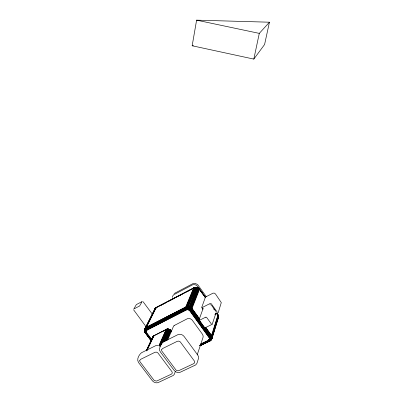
<?xml version="1.0" encoding="UTF-8"?>
<svg xmlns="http://www.w3.org/2000/svg" width="403" height="403" viewBox="0 0 403 403"><rect width="100%" height="100%" fill="white"/><g stroke="black" fill="none" stroke-linecap="round" stroke-linejoin="round"><path stroke-width="0.6" d="M151.588 339.936L146.254 332.797C144.138 333.613 145.08 329.397 146.561 329.115L185.859 309L188.01 308.627L189.319 308.99L190.624 310.048L210.159 337.039C211.212 338.379 210.507 340.439 208.986 341.069L199.989 345.401M161.543 344.51L168.147 329.332C168.902 329.946 168.988 328.682 168.615 329.432L163.003 342.364M145.846 331.734L144.617 331.231L144.556 329.941L155.372 308.199L156.581 307.484L155.034 308.562L144.632 329.453L144.526 330.626L145.846 331.452L146.254 332.797M145.972 332.289L144.732 332.007L144.556 329.941M151.78 339.573L146.41 332.354L146.229 331.14L146.742 330.284L186.423 309.932L187.879 309.675L189.637 310.637L209.389 338.046L209.419 339.094L208.588 340.167L200.467 344.107M187.521 309.499L187.954 306.517L195.677 287.546C197.833 286.971 194.442 287.757 193.556 288.059L185.723 307.036L185.652 308.164L186.231 309.806L188.206 309.569L189.848 310.597L209.646 338.087L209.681 339.266L208.744 340.48L200.593 344.424M154.399 310.632L154.631 309.247L155.714 308.406M154.53 310.486L154.389 309.847L154.969 308.693M189.148 309.952L190.821 307.313L198.392 288.296C198.82 287.571 197.52 288.236 198.321 288.417M209.741 338.973L210.935 338.832L211.988 338.198L211.933 336.5L205.57 327.448M209.681 339.266C212.049 339.961 212.97 336.973 211.54 335.417L205.646 327.266M209.575 339.548L210.95 339.593L211.882 338.852L218.522 317.428L218.169 316.083M165.96 340.47L170.303 330.319C169.361 328.576 170.902 331.473 171.653 331.971M189.848 310.597L192.024 308.416L199.53 289.344L199.505 288.916L198.246 287.999M168.147 329.332L169.23 329.271L163.719 341.961M152.672 337.679C152.722 336.691 153.82 335.291 154.838 335.533M199.883 289.853L198.921 288.553L199.233 288.986L191.712 308.043L189.652 310.365M198.467 287.979L196.981 287.344L196.311 287.44L188.564 306.547L187.869 309.514M201.817 307.197L205.213 297.671M174.036 325.609L187.652 318.572L189.914 318.496L192.08 319.942L202.528 334.339L203.188 336.067L202.991 337.543L197.173 354.917M155.241 308.3L144.783 328.984L144.601 330.173L145.846 331.452M144.476 330.46L144.632 329.453M144.526 330.626L144.949 329.316L146.324 328.047L185.622 307.897C187.566 306.935 190.186 307.439 191.516 309.192L199.258 319.901M154.697 309.882L155.387 308.204M154.883 309.761L154.954 309.323L154.389 309.847M199.757 319.116L192.024 308.416C190.604 306.542 187.803 306.003 185.723 307.036L146.475 327.181C144.758 327.699 144.38 329.931 146.103 330.656L145.891 331.175M145.886 332.012L144.808 331.78L144.627 330.934M166.817 340.555L170.907 330.959L170.691 330.465M198.472 288.321L198.86 288.236L198.84 288.613L191.294 307.655L189.415 310.144M188.851 309.791L190.302 307.031L197.984 287.787L196.311 287.44M192.16 45.761L196.604 20.15L269.441 22.205L264.59 44.506L253.819 59.095L192.16 45.761L193.41 45.741M165.084 341.296L169.99 329.674M218.522 317.428L218.527 316.471M218.502 316.949C218.184 318.728 218.965 316.995 218.149 316.506M209.424 339.815L210.724 339.986L211.62 339.311L218.547 316.934C217.988 314.113 218.889 318.425 217.716 318.889M218.401 317.413L218.245 318.385L218.451 317.75M164.414 341.608L169.512 329.785C169.824 329.044 169.134 329.997 169.925 330.032M218.476 315.997L212.205 336.807M217.675 319.241L217.922 318.098M218.527 316.284L218.275 315.413L212.008 336.319L211.051 337.417L209.646 338.087M211.882 338.696L211.61 336.203L205.465 327.644M253.819 59.095L259.29 33.384L269.441 22.205M169.618 329.503L168.756 329.165M152.964 336.56L152.505 338.339M146.44 350.585L152.53 337.533C152.581 337.034 153.77 335.477 153.593 336.324M152.939 336.812L152.959 337.462M188.539 309.665L197.5 287.485L196.881 287.53L188.206 309.569M209.006 340.283L210.603 340.54L211.656 338.565M208.819 339.996L209.081 339.17M209.021 339.8L209.283 338.973M209.459 338.303L209.721 337.482M209.127 337.553L209.389 336.732M208.588 340.167L208.85 339.341M216.033 312.839L212.069 324.702M144.783 328.984L144.551 329.992M154.611 309.559L154.908 309M199.178 319.388L203.218 308.224M175.441 371.279L174.267 374.367L173.28 375.45L158.273 382.528C156.152 383.409 153.634 382.361 152.274 380.628L138.572 362.579C136.31 359.421 138.884 354.932 141.438 352.766L155.865 345.603L158.47 345.331M218.159 317.685L218.396 315.866M211.701 339.175L211.993 338.535M145.302 328.128L145.287 329.155L146.269 330.425L146.103 330.656M145.654 327.75L145.69 329.065L146.47 330.213L186.231 309.806M211.288 339.739L209.61 341.17L208.457 340.636M210.437 340.459L209.706 340.973L208.744 340.48M212.144 336.827L211.172 337.855L209.726 338.379M210.895 340.122L210.603 340.54M167.658 340.026L173.3 326.737L174.126 325.508M212.2 337.341L211.217 338.298L209.756 338.676M166.313 340.802L170.645 330.646C171.099 330.042 169.421 330.012 170.091 330.349M161.724 343.366C160.701 345.89 158.127 349.23 160.339 351.905L174.096 370.312C175.476 372.1 178.055 373.138 180.217 372.231L195.702 364.932L196.926 363.365L198.598 358.171L198.508 356.615L197.787 355.119L184.151 336.53C182.776 334.702 180.136 333.654 177.965 334.626L163.079 342.016M159.84 346.152L167.215 329.296L167.648 329.05M160.323 346.147L167.98 329.004L166.766 329.357L159.371 346.212M159.175 345.769L166.343 329.473L166.676 329.17L167.562 329.392M159.064 345.356L165.996 329.619L167.467 329.266L166.902 329.15M153.407 336.349L153.09 336.732L154.117 335.563M197.49 287.495L197.314 287.863L197.677 288.009M146.667 350.323L153.266 336.167L154.178 335.82M146.662 350.424L148.516 346.449M149.045 345.316L152.566 337.8M146.727 350.625L153.981 335.578M147.045 350.439L153.891 335.724L154.399 335.392M146.173 350.963L153.296 336.152M195.913 287.238C196.437 288.004 195.198 286.855 195.102 287.586L187.35 306.552L187.178 309.519M218.174 312.773L221.287 302.603L215.434 293.923L214.255 293.117L213.041 293.162L206.054 296.734M146.188 331.382L146.773 330.193M146.188 331.629L146.773 330.44M146.742 330.284L147.337 329.332M145.8 331.145L146.36 330.022M146.229 331.14L146.949 329.679M144.551 330.435L145.387 328.752M156.092 307.549L146.067 327.422L146.042 328.783L146.707 330.027M145.982 326.128L145.453 327.186A0.987 0.297 -38.1 0 0 145.946 327.327M195.606 287.435L194.538 287.692L186.755 306.658L186.846 309.58M144.717 329.16L145.009 328.541M145.977 330.908L144.697 329.538L146.324 327.8L185.612 307.65C187.622 306.658 190.317 307.177 191.687 308.985L199.43 319.69M193.556 288.059L193.939 287.722L194.508 287.913M217.993 318.828L218.275 318.219M211.303 339.759L211.862 337.86L211.469 336.399L205.323 327.846M211.444 339.628L211.882 338.852M152.863 336.666L153.175 336.233M168.202 329.216L168.399 329.044L168.525 329.528M156.918 307.282L156.157 307.65L146.475 327.181L146.4 328.571L146.959 329.876M154.535 309.393L154.752 309.116M155.493 308.441L156.404 307.474M144.939 328.717L146.4 327.362L185.667 307.217C187.738 306.189 190.528 306.723 191.944 308.592L199.676 319.292M217.685 318.687L217.993 318.294M217.711 319.07L218.028 318.662M199.812 345.739L209.928 340.873L211.62 339.311M211.55 339.482L210.986 340.167M152.606 337.402L152.999 337.089M153.004 336.46L153.553 335.865M155.125 308.421L156.243 307.756M155.034 308.562L155.714 307.857M155.875 307.791L155.301 308.824M210.457 340.621L211.217 339.905M174.116 293.696L174.454 293.414M153.341 336.042L153.855 335.623M153.266 336.167L166.051 329.609M154.001 335.79L154.54 335.412M155.372 308.199L156.243 307.499M209.877 340.973C211.424 340.082 211.978 337.865 210.86 336.429L203.117 325.72M210.028 340.933L210.724 340.429M194.856 287.374L193.999 287.863L186.191 306.829L186.524 309.675M170.001 330.057L170.711 330.329M155.966 307.63L156.47 307.323M155.855 307.746L156.606 307.277M155.77 307.882L195.052 287.435M153.654 335.79L154.273 335.402M209.152 341.15C210.779 340.475 211.535 338.273 210.411 336.843L190.871 309.842L189.475 308.708L188.07 308.32L185.773 308.718L146.47 328.843C144.939 329.533 144.4 331.654 145.478 332.964L151.196 340.616M209.318 341.195C211.031 340.48 211.832 338.152 210.643 336.636L191.108 309.625C189.889 308.013 187.486 307.549 185.702 308.436L146.4 328.571L144.944 330.117L144.934 332.198M209.469 341.2L210.275 340.762M209.359 337.543L211.54 335.417L217.927 315.096L217.479 314.481L218.396 315.655M174.791 293.208L192.866 283.677L195.173 283.319L197.687 284.639L206.24 296.573M156.344 307.398L193.939 287.722M156.243 307.509L194.951 287.389M160.978 305.293L165.986 302.673M168.766 301.217L169.88 300.633M170.993 300.049L173.219 298.885M178.781 295.973L182.116 294.225M184.901 292.769L186.01 292.185M187.123 291.606L189.904 290.145M153.961 335.603L166.469 329.306M161.804 331.87L166.187 329.659M215.187 313.877L216.789 313.081A1.023 0.871 20.8 0 0 217.061 311.877L211.399 303.948A1.028 0.877 21.6 0 0 209.998 303.575L203.077 307.086A1.023 0.866 22.3 0 0 202.82 308.295M214.754 314.798L217.439 313.469M200.765 344.6L208.94 340.641L209.983 339.296L209.943 337.991L190.11 310.431L189.007 309.534L187.909 309.232L186.09 309.549L146.274 330.007L145.624 331.08L145.856 332.616L151.367 340.021M199.817 345.29L209.142 340.772L210.28 339.301L210.235 337.87L190.367 310.245L189.163 309.267L187.954 308.93L185.969 309.277L146.093 329.785L145.382 330.964L145.634 332.646L151.165 340.082M199.883 345.573L209.993 340.706M200.281 345.603L209.837 341.003M199.908 345.799L209.731 341.104M209.52 337.805L210.87 336.999L211.792 335.83L218.159 315.075M193.717 287.828L194.473 287.535L193.626 287.928M166.142 329.407L166.787 329.17M166.061 329.503L167.265 329.105M166.595 329.332L166.902 329.201M165.996 329.619L168.514 329.372M166.731 329.387L167.366 329.17M166.484 329.266L167.164 329.07M146.098 332.556L144.899 332.329L145.347 332.938M194.679 287.465L195.455 287.294M194.604 287.561L195.531 287.344M166.983 329.09L167.567 329.014M166.832 329.241L168.847 329.322M195.304 287.299L195.969 287.258M195.233 287.359L196.019 287.309M195.163 287.455L196.07 287.399M167.416 329.029L167.98 329.004M195.798 287.319L196.513 287.329M195.737 287.415L196.533 287.42M167.86 329.024L168.399 329.044M167.799 329.08L168.469 329.15M196.412 287.284L196.996 287.404M196.256 287.571L198.392 288.296M196.604 20.15L259.29 33.384M168.358 329.039L168.837 329.165M168.258 329.125L168.847 329.231M217.842 315.186L218.164 315.317L216.879 313.428M168.716 329.226L169.21 329.352M168.615 329.432L169.512 329.785M197.43 287.611L197.984 287.787M197.43 287.682L197.954 287.893M169.164 329.372L169.598 329.568M169.124 329.463L169.97 329.911M209.233 340.061C211.484 341.447 212.396 337.538 211.056 336.213L205.157 328.057M197.918 287.717L198.467 288.054M197.853 287.782L198.442 288.16M169.598 329.468L170.011 329.694M169.562 329.513L170.016 329.74M169.512 329.589L170.001 329.815M198.402 287.923L198.896 288.286M198.336 287.944L198.906 288.372M198.14 288.085L199.53 289.344L205.303 297.419L204.553 296.386M169.95 329.679L170.383 330.017M169.895 329.709L170.378 330.097M169.824 329.77L170.353 330.198M198.8 288.21L199.278 288.644M198.714 288.221L199.294 288.734M143.115 301.751L152.153 313.907M170.202 329.941L170.968 330.722M170.106 329.986L170.953 330.833M170.565 330.203L170.963 330.631M199.153 288.543L199.581 289.087M199.052 288.533L199.571 289.203M198.77 288.598L198.996 288.88M145.523 332.898L151.352 340.611M144.899 332.198L151.442 341.089M145.145 332.707L151.342 341.039M145.382 325.805L133.595 309.791M199.566 319.488L191.828 308.784C190.433 306.935 187.677 306.406 185.627 307.424L146.349 327.574L145.196 328.5L144.697 329.538M202.014 324.193L191.319 309.408C190.045 307.721 187.521 307.232 185.652 308.164L146.349 328.304L144.823 329.926L144.682 331.674M202.185 308.371L202.9 309.363M211.399 305.096L215.842 311.312M199.42 288.865L205.711 297.661M216.849 313.186L217.963 314.814M205.701 297.782L197.248 286.059A3.99 3.436 24 0 0 192.563 284.83L173.789 294.714A3.939 3.35 25.6 0 0 172.585 297.419M213.696 308.935L214.376 309.887M216.849 313.579L218.169 315.484L218.547 316.934M200.603 290.86L203.832 295.384M201.193 291.953L201.928 292.976M145.634 332.964L145.271 332.304M144.939 332.445L145.181 332.807M217.766 314.541L218.199 315.196M217.635 314.501L218.018 315.242M144.929 332.052L144.561 331.1M144.682 331.74L145.125 332.601M144.687 331.881L145.015 332.53M202.044 308.154L201.817 307.126M217.983 314.899L218.401 315.801M144.596 331.548L144.486 330.606L144.526 331.09M144.536 331.261L144.818 332.112M144.476 330.934L144.546 331.412M209.887 304.844A0.801 0.685 21.6 0 1 210.668 304.87M142.093 301.61L139.624 305.973L133.816 308.995L136.335 304.592L142.093 301.61M139.735 360.514L139.806 361.284A2.554 2.055 26.5 0 0 140.204 362.04L153.83 380.004A2.539 2.025 24.9 0 0 154.475 380.623L156.661 381.067L171.411 374.14L172.202 373.264L172.202 372.261A2.564 2.065 24 0 0 171.814 371.506L158.142 353.245A2.579 2.096 25.6 0 0 157.482 352.605L156.364 352.121L155.014 352.267L140.546 359.385L139.735 360.514M161.578 349.779L161.643 350.565A2.594 2.121 25 0 0 162.031 351.335L175.718 369.662A2.579 2.086 23.4 0 0 176.368 370.292L177.486 370.775L178.605 370.735L193.823 363.592L194.649 362.69L194.664 361.662A2.609 2.126 22.3 0 0 194.281 360.892L180.554 342.258A2.625 2.161 23.9 0 0 179.884 341.608L178.746 341.119L177.36 341.27L162.424 348.62L161.578 349.779M205.595 317.232L200.019 320.012A0.826 0.695 22.4 0 0 199.812 320.974L204.392 327.301A0.826 0.69 21.8 0 0 205.51 327.604L211.086 324.863A0.826 0.695 21.2 0 0 211.303 323.896L206.724 317.534A0.831 0.7 21.8 0 0 205.595 317.232"/></g></svg>
